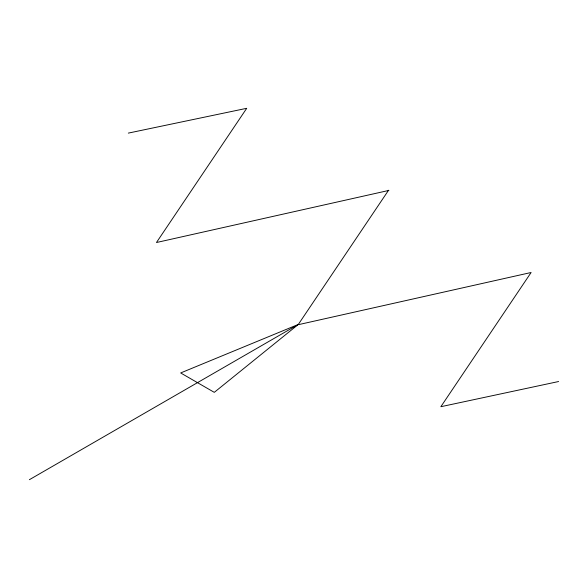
<?xml version="1.0" encoding="UTF-8"?>
<svg xmlns="http://www.w3.org/2000/svg" width="588" height="588" viewBox="0 0 588 588"><rect width="100%" height="100%" fill="white"/><g stroke="black" fill="none" stroke-linecap="round" stroke-linejoin="round"><path stroke-width="0.88" d="M388.587 190.218L298.329 324.422L214.289 392.35L180.67 372.946L298.329 324.422L29.4 479.69M388.918 190.409L156.459 242.521L246.717 108.31L128.316 133.108M298.66 324.613L531.111 272.501L440.853 406.712L558.6 381.531"/></g></svg>
